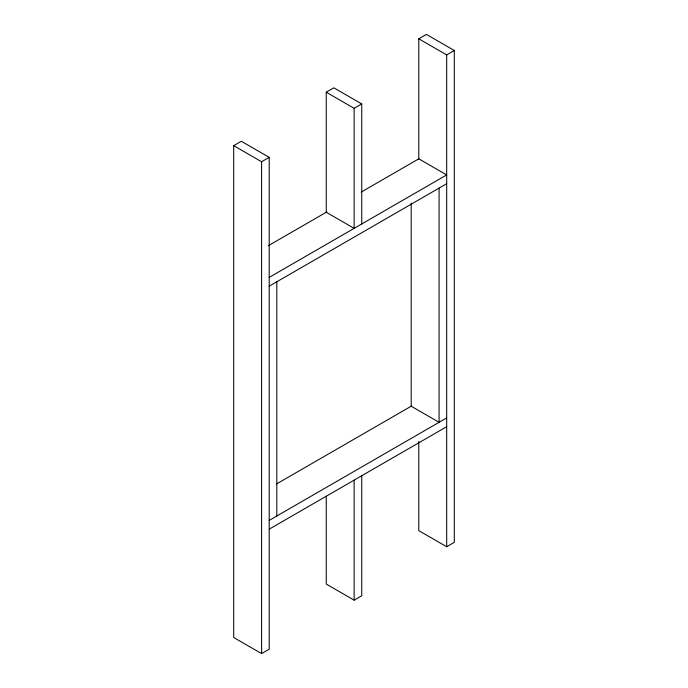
<?xml version="1.0" encoding="UTF-8"?>
<svg xmlns="http://www.w3.org/2000/svg" width="688" height="688" viewBox="0 0 688 688"><rect width="100%" height="100%" fill="white"/><g stroke="black" fill="none" stroke-linecap="round" stroke-linejoin="round"><path stroke-width="1.03" d="M233.705 145.65L241.316 141.255L269.206 157.363L269.206 649.205L261.595 653.6L233.705 637.501L233.705 145.65L261.595 161.749L269.206 157.363M326.25 92.218L354.139 108.326L354.139 228.356L326.25 212.257L326.25 92.218L333.861 87.832L361.75 103.931L361.75 223.97M418.794 159.066L418.794 38.795L426.405 34.4L454.295 50.499L454.295 542.35L446.684 546.745L418.794 530.637L418.794 441.507M354.139 108.326L361.75 103.931M418.794 38.795L446.684 54.894L454.295 50.499M268.26 245.736L326.8 211.938M361.183 192.09L418.794 158.825L446.684 174.924L269.206 277.393M269.206 286.174L446.684 183.713M276.628 483.905L411.364 406.118M269.206 520.395L446.684 417.926M269.206 529.175L446.684 426.706M326.25 496.186L326.25 584.069L354.139 600.168L361.75 595.782L361.75 475.743M446.684 54.894L446.684 546.745M439.082 188.099L439.082 422.312L411.192 406.212L411.192 203.158M354.139 480.138L354.139 600.168M276.808 281.788L276.808 516M261.595 161.749L261.595 653.6"/></g></svg>
